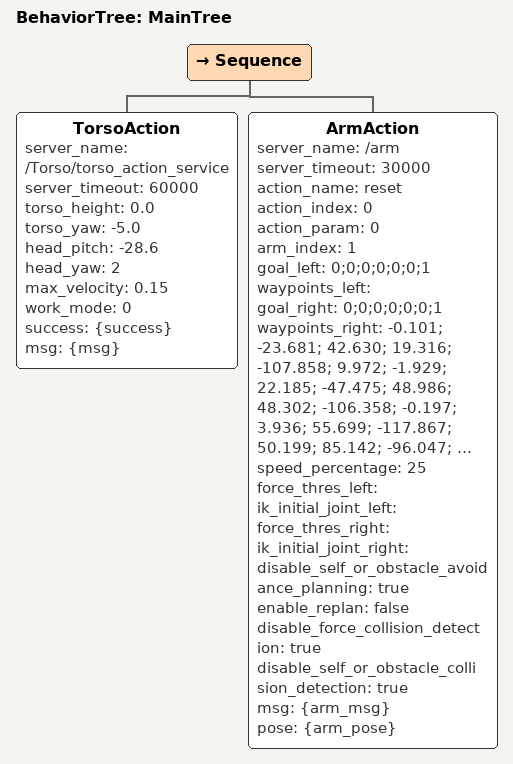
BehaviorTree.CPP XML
<?xml version="1.0" encoding="UTF-8"?>
<root BTCPP_format="4"
      main_tree_to_execute="MainTree">
    <BehaviorTree ID="MainTree">
            <Sequence>
                <TorsoAction server_name="/Torso/torso_action_service"
                              server_timeout="60000"
                              torso_height="0.0"
                              torso_yaw="-5.0"
                              head_pitch="-28.6"
                              head_yaw="2"
                              max_velocity="0.15"
                              work_mode="0"
                              success="{success}"
                              msg="{msg}"/>

                <ArmAction server_name="/arm"
                          server_timeout="30000"
                          action_name="reset"
                          action_index="0"
                          action_param="0"
                          arm_index="1"
                          goal_left="0;0;0;0;0;0;1"
                          waypoints_left=""
                          goal_right="0;0;0;0;0;0;1"
                          waypoints_right=" -0.101; -23.681; 42.630; 19.316; -107.858; 9.972; -1.929;
                                            22.185; -47.475; 48.986; 48.302; -106.358; -0.197; 3.936;
                                            55.699; -117.867; 50.199; 85.142; -96.047; -34.054; -3.679;
                                            100.702; -85.691; 104.862; 65.458; -96.974; -34.630; 13.048;
                                            160.702; -55.691; 154.862; 110.458; -96.974; -34.630; 13.048;
                                            115.729; -40.125; 74.397; 61.845; -73.282; -20.841; 24.999;
                                            84.037; -27.500; 66.743; 23.014; -76.552; -24.553; 25.445;
                                            83.559; -28.565; 66.726; 23.084; -74.923; -21.877; 26.418
                                            "
                          speed_percentage="25"
                            force_thres_left=""
                            ik_initial_joint_left=""
                            force_thres_right=""
                            ik_initial_joint_right=""
                            disable_self_or_obstacle_avoidance_planning="true"
                            enable_replan="false"
                            disable_force_collision_detection="true"
                            disable_self_or_obstacle_collision_detection="true"
                          msg="{arm_msg}"
                          pose="{arm_pose}"/>
            </Sequence>
    </BehaviorTree>
</root>
